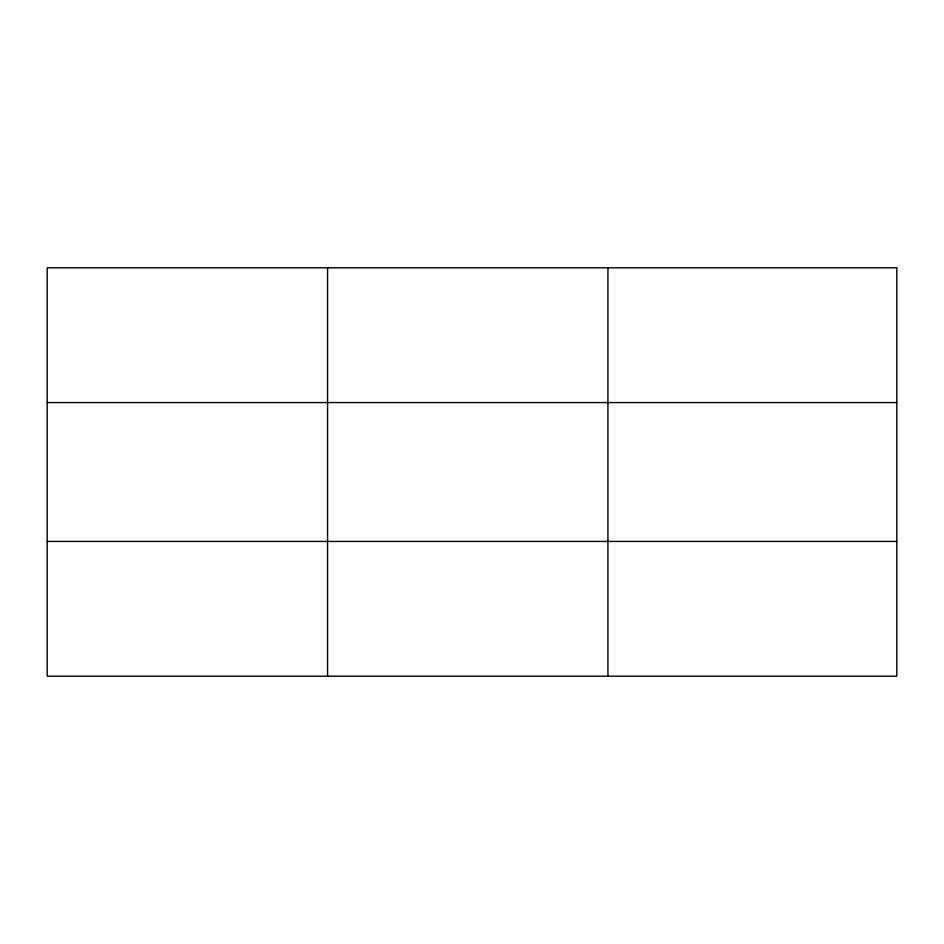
<?xml version="1.0" encoding="UTF-8"?>
<svg xmlns="http://www.w3.org/2000/svg" width="944" height="944" viewBox="0 0 944 944"><rect width="100%" height="100%" fill="white"/><g stroke="black" fill="none" stroke-linecap="round" stroke-linejoin="round"><path stroke-width="1.42" d="M327.568 267.801L327.568 676.199M607.936 267.801L607.936 676.199M47.2 402.569L896.8 402.569M47.2 541.431L896.8 541.431M896.8 267.801L47.2 267.801L47.2 676.199L896.8 676.199L896.8 267.801"/></g></svg>
